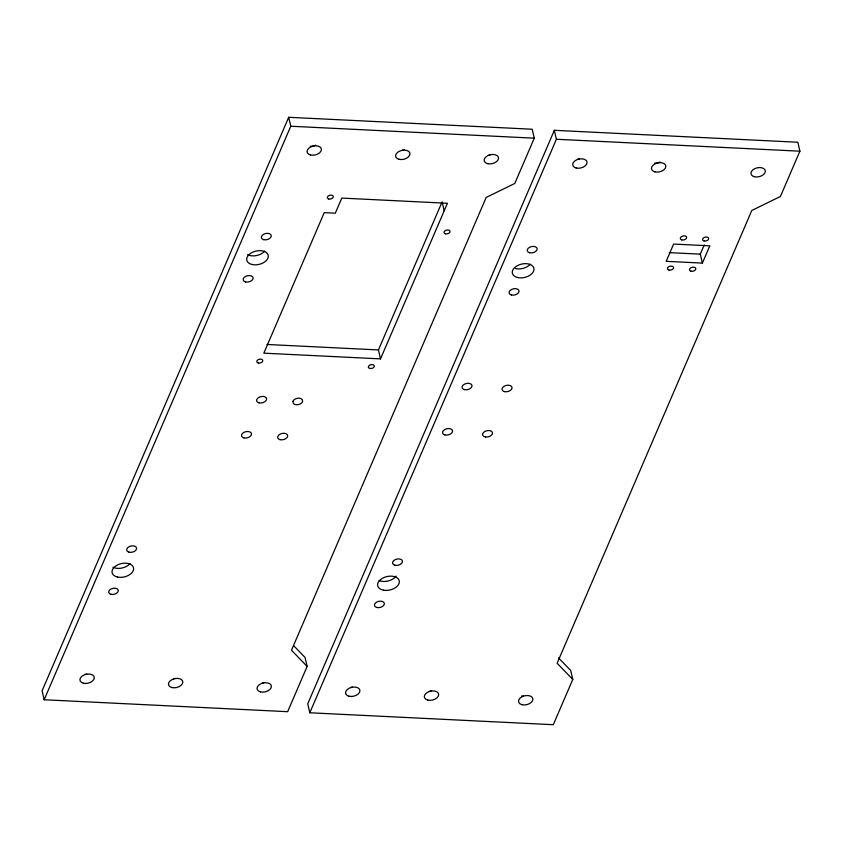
<?xml version="1.0" encoding="UTF-8"?>
<svg xmlns="http://www.w3.org/2000/svg" width="842" height="842" viewBox="0 0 842 842"><rect width="100%" height="100%" fill="white"/><g stroke="black" fill="none" stroke-linecap="round" stroke-linejoin="round"><path stroke-width="1.26" d="M307.13 666.411L291.49 650.234L486.171 197.46L514.799 183.451L534.27 138.172L532.197 129.226L288.701 117.291L42.1 690.808L44.163 699.755L287.659 711.69L307.13 666.411L305.067 657.465L293.763 645.782M44.163 699.755L290.764 126.237L288.701 117.291M380.51 358.881L447.428 203.269L341.799 198.091L335.305 213.184L324.244 212.637L263.82 353.166L380.51 358.881L378.447 349.935L441.597 203.069M572.771 679.431L557.12 663.254L751.801 210.479L780.429 196.47L799.9 151.192L797.837 142.245L554.341 130.31L307.73 703.828L309.803 712.774L553.299 724.709L572.771 679.431L570.697 670.485L558.53 657.897M309.803 712.774L556.404 139.256L554.341 130.31M702.375 263.104L709.795 245.832L673.621 244.064L666.201 261.325L702.375 263.104L700.302 254.147L704.27 244.948M290.764 126.237L534.27 138.172M556.404 139.256L799.9 151.192M669.306 252.632L700.302 254.147M266.998 344.473L378.447 349.935M442.113 201.87L444.187 210.816M263.83 682.725A7.315 4.547 -13 0 1 261.957 683.115M264.662 251.126A10.988 6.831 -13 0 1 247.601 254.684M129.994 563.635A10.988 6.831 -13 0 1 112.933 567.182M86.737 674.042A7.315 4.547 -13 0 1 84.874 674.431M175.283 678.389A7.315 4.547 -13 0 1 173.41 678.768M315.624 145.129A7.315 4.547 -13 0 1 310.151 146.266M490.96 154.486A7.315 4.547 -13 0 1 489.097 154.875M404.171 149.466A7.315 4.547 -13 0 1 402.413 150.15M530.334 264.156A11.041 6.852 -13 0 1 515.409 268.556M396.119 576.117A11.072 6.873 -13 0 1 379.132 580.548M579.507 158.822A7.315 4.547 -13 0 1 577.633 159.212M660.023 162.001A7.315 4.547 -13 0 1 654.539 163.148M352.377 687.061A7.315 4.547 -13 0 1 350.504 687.451M431.136 690.924A7.315 4.547 -13 0 1 429.262 691.314M523.471 695.924A7.315 4.547 -13 0 1 521.608 695.997M292.9 401.318C292.406 406.433 301.162 405.36 302.615 401.634C303.109 396.519 294.363 397.592 292.9 401.318M243.885 437.893A5.105 3.179 -13 0 0 251.526 434.156A5.105 3.179 -13 0 0 244.085 432.283A5.105 3.179 -13 0 0 243.885 437.893M258.968 402.823A5.105 3.179 -13 0 0 266.609 399.076A5.105 3.179 -13 0 0 259.168 397.213A5.105 3.179 -13 0 0 258.968 402.823M280.06 439.671A5.105 3.179 -13 0 0 287.701 435.924A5.105 3.179 -13 0 0 280.27 434.062A5.105 3.179 -13 0 0 280.06 439.671M245.548 281.923A5.063 3.147 -13 0 0 253.126 278.218A5.063 3.147 -13 0 0 245.748 276.355A5.063 3.147 -13 0 0 245.548 281.923M251.863 264.462A10.988 6.831 -13 0 0 268.303 256.41A10.988 6.831 -13 0 0 252.295 252.389A10.988 6.831 -13 0 0 251.863 264.462M263.714 239.675A5.063 3.147 -13 0 0 271.282 235.97A5.063 3.147 -13 0 0 263.914 234.118A5.063 3.147 -13 0 0 263.714 239.675M129.047 552.173A5.063 3.147 -13 0 0 136.625 548.468A5.063 3.147 -13 0 0 129.247 546.616A5.063 3.147 -13 0 0 129.047 552.173M110.976 594.315A4.894 3.042 -13 0 0 118.29 590.737A4.894 3.042 -13 0 0 111.165 588.947A4.894 3.042 -13 0 0 110.976 594.315M117.196 576.959A10.988 6.831 -13 0 0 133.636 568.918A10.988 6.831 -13 0 0 117.627 564.887A10.988 6.831 -13 0 0 117.196 576.959M83.358 683.209A7.315 4.547 -13 0 0 94.304 677.852A7.315 4.547 -13 0 0 83.653 675.179A7.315 4.547 -13 0 0 83.358 683.209M171.905 687.546A7.315 4.547 -13 0 0 182.84 682.188A7.315 4.547 -13 0 0 172.2 679.515A7.315 4.547 -13 0 0 171.905 687.546M260.452 691.882A7.315 4.547 -13 0 0 271.387 686.535A7.315 4.547 -13 0 0 260.746 683.851A7.315 4.547 -13 0 0 260.452 691.882M310.498 154.97A7.315 4.547 -13 0 0 321.433 149.613A7.315 4.547 -13 0 0 310.782 146.94A7.315 4.547 -13 0 0 310.498 154.97M399.034 159.306A7.315 4.547 -13 0 0 409.98 153.96A7.315 4.547 -13 0 0 399.329 151.276A7.315 4.547 -13 0 0 399.034 159.306M487.581 163.643A7.315 4.547 -13 0 0 498.527 158.296A7.315 4.547 -13 0 0 487.876 155.612A7.315 4.547 -13 0 0 487.581 163.643M328.738 198.965A3.042 1.895 -13 0 0 333.295 196.733A3.042 1.895 -13 0 0 328.864 195.618A3.042 1.895 -13 0 0 328.738 198.965M445.46 233.802A3.042 1.895 -13 0 0 450.017 231.571A3.042 1.895 -13 0 0 445.576 230.455A3.042 1.895 -13 0 0 445.46 233.802M369.775 368.428A3.042 1.895 -13 0 0 374.332 366.196A3.042 1.895 -13 0 0 369.901 365.081A3.042 1.895 -13 0 0 369.775 368.428M258.22 362.955A3.042 1.895 -13 0 0 262.778 360.723A3.042 1.895 -13 0 0 258.347 359.608A3.042 1.895 -13 0 0 258.22 362.955M681.831 239.917A3.231 2.01 -13 0 0 686.662 237.56A3.231 2.01 -13 0 0 681.957 236.37A3.231 2.01 -13 0 0 681.831 239.917M704.028 240.938A3.115 1.937 -13 0 0 708.69 238.654A3.115 1.937 -13 0 0 704.154 237.507A3.115 1.937 -13 0 0 704.028 240.938M668.906 270.04A3.115 1.937 -13 0 0 673.579 267.756A3.115 1.937 -13 0 0 669.032 266.609A3.115 1.937 -13 0 0 668.906 270.04M690.987 271.187A3.231 2.01 -13 0 0 695.818 268.83A3.231 2.01 -13 0 0 691.114 267.64A3.231 2.01 -13 0 0 690.987 271.187M511.473 294.984A5.063 3.147 -13 0 0 519.04 291.279A5.063 3.147 -13 0 0 511.673 289.416A5.063 3.147 -13 0 0 511.473 294.984M517.472 277.502A11.041 6.852 -13 0 0 533.986 269.419A11.041 6.852 -13 0 0 517.914 265.377A11.041 6.852 -13 0 0 517.472 277.502M529.586 252.737A5.063 3.147 -13 0 0 537.164 249.032A5.063 3.147 -13 0 0 529.797 247.18A5.063 3.147 -13 0 0 529.586 252.737M444.944 434.925A5.105 3.179 -13 0 0 452.586 431.188A5.105 3.179 -13 0 0 445.155 429.315A5.105 3.179 -13 0 0 444.944 434.925M464.437 389.625A5.073 3.147 -13 0 0 472.025 385.91A5.073 3.147 -13 0 0 464.637 384.057A5.073 3.147 -13 0 0 464.437 389.625M485.55 436.977A5.063 3.147 -13 0 0 492.517 432.735A5.063 3.147 -13 0 0 484.624 431.599A5.063 3.147 -13 0 0 485.55 436.977M504.421 391.604A5.105 3.179 -13 0 0 512.062 387.867A5.105 3.179 -13 0 0 504.621 385.994A5.105 3.179 -13 0 0 504.421 391.604M383.552 590.189A11.072 6.873 -13 0 0 399.34 581.359A11.072 6.873 -13 0 0 382.478 578.265A11.072 6.873 -13 0 0 383.552 590.189M394.919 565.235A5.063 3.147 -13 0 0 402.497 561.53A5.063 3.147 -13 0 0 395.13 559.677A5.063 3.147 -13 0 0 394.919 565.235M376.806 607.482A5.063 3.147 -13 0 0 384.373 603.777A5.063 3.147 -13 0 0 377.005 601.925A5.063 3.147 -13 0 0 376.806 607.482M348.998 696.218A7.315 4.547 -13 0 0 359.934 690.872A7.315 4.547 -13 0 0 349.283 688.198A7.315 4.547 -13 0 0 348.998 696.218M427.757 700.081A7.315 4.547 -13 0 0 438.693 694.734A7.315 4.547 -13 0 0 428.052 692.05A7.315 4.547 -13 0 0 427.757 700.081M576.128 167.99A7.315 4.547 -13 0 0 587.063 162.632A7.315 4.547 -13 0 0 576.423 159.959A7.315 4.547 -13 0 0 576.128 167.99M654.887 171.842A7.315 4.547 -13 0 0 665.833 166.495A7.315 4.547 -13 0 0 655.181 163.811A7.315 4.547 -13 0 0 654.887 171.842M754.39 176.725A7.315 4.547 -13 0 0 765.325 171.368A7.315 4.547 -13 0 0 754.674 168.695A7.315 4.547 -13 0 0 754.39 176.725M521.956 704.701A7.315 4.547 -13 0 0 532.902 699.344A7.315 4.547 -13 0 0 522.25 696.671A7.315 4.547 -13 0 0 521.956 704.701"/></g></svg>
